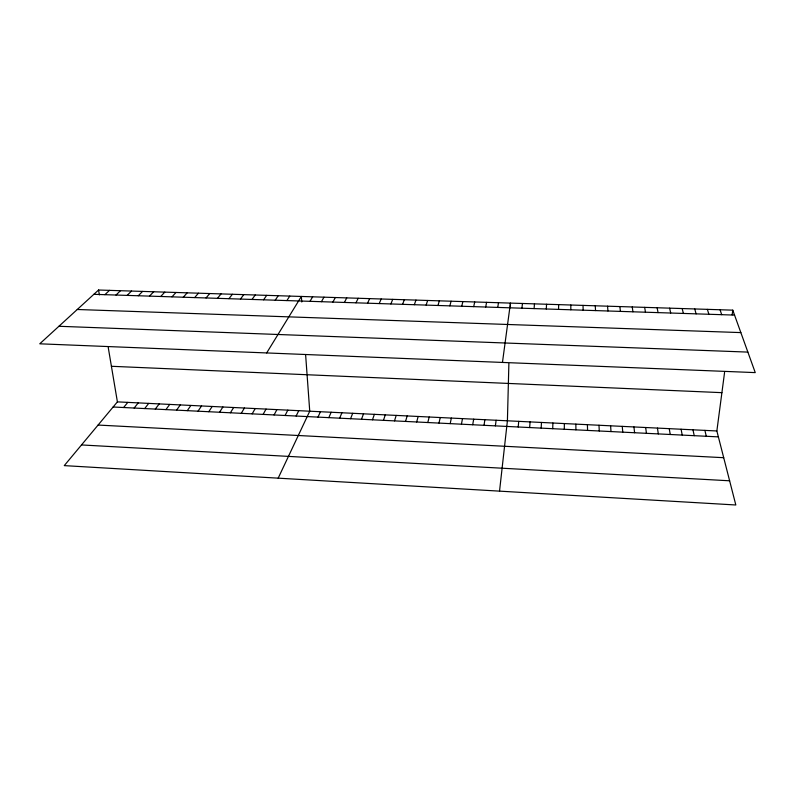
<?xml version="1.0" encoding="UTF-8"?>
<svg xmlns="http://www.w3.org/2000/svg" width="795" height="795" viewBox="0 0 795 795"><rect width="100%" height="100%" fill="white"/><g stroke="black" fill="none" stroke-linecap="round" stroke-linejoin="round"><path stroke-width="1.19" d="M564.301 429.27L564.361 423.566M508.88 363.633L507.409 420.803L499.538 491.131M510.33 307.645L510.45 303.094L502.46 362.431M558.547 309.394L558.666 304.624M552.724 428.694L552.893 423.01M541.176 428.127L541.465 422.453M546.294 308.997L546.553 304.247M529.669 427.561L530.076 421.897M534.091 308.599L534.479 303.859M518.211 426.995L518.728 421.35M521.937 308.202L522.444 303.481M495.384 425.862L496.12 420.257M108.239 347.455L117.402 401.873L64.266 465.622L735.822 504.984L716.861 430.97L724.583 372.348M732.155 314.83L732.771 310.159L98.56 290.016L39.75 343.808L755.25 372.607L732.771 310.159M484.026 425.305L484.88 419.71M497.74 307.417L498.495 302.716M472.707 424.749L473.671 419.164M485.695 307.029L486.58 302.339M461.428 424.192L462.501 418.617M450.179 423.636L451.361 418.081M473.701 306.641L474.714 301.961M438.969 423.079L440.261 417.544M461.746 306.254L462.879 301.583M427.79 422.533L429.191 417.007M449.841 305.866L451.093 301.216M416.659 421.986L418.16 416.471M405.549 421.43L407.159 415.934M437.966 305.479L439.337 300.838M394.489 420.883L396.198 415.407M426.13 305.101L427.63 300.47M383.458 420.346L385.277 414.871M414.344 304.714L415.954 300.093M372.458 419.8L374.385 414.344M361.496 419.263L363.524 413.817M402.588 304.336L404.317 299.725M350.565 418.717L352.702 413.291M390.882 303.958L392.73 299.357M339.674 418.18L341.91 412.764M379.205 303.571L381.173 298.99M328.822 417.643L331.147 412.247M318 417.117L320.425 411.731M367.568 303.193L369.655 298.622M278.18 478.163L309.742 411.204L305.668 355.435M355.981 302.825L358.177 298.264M296.128 416.033L298.761 410.677M344.424 302.448L346.739 297.896M285.087 415.487L287.82 410.141M274.076 414.95L276.908 409.614M332.906 302.07L335.331 297.539M263.105 414.404L266.037 409.087M321.428 301.703L323.972 297.171M252.164 413.867L255.205 408.56M309.99 301.335L312.644 296.813M241.263 413.33L244.403 408.034M266.673 352.94L301.355 296.455L301.762 301.991M230.391 412.794L233.631 407.517M219.559 412.257L222.898 406.99M286.886 300.58L289.768 296.088M208.767 411.721L212.195 406.474M275.219 300.202L278.21 295.72M198.005 411.194L201.533 405.957M263.592 299.824L266.693 295.352M187.272 410.667L190.899 405.44M176.579 410.141L180.296 404.923M252.005 299.447L255.225 294.995M165.917 409.614L169.733 404.407M240.458 299.079L243.787 294.627M155.293 409.087L159.199 403.9M228.95 298.701L232.388 294.269M144.7 408.56L148.695 403.393M134.136 408.044L138.231 402.886M217.482 298.334L221.03 293.902M123.613 407.527L127.796 402.379M206.054 297.956L209.711 293.544M194.656 297.588L198.422 293.186M183.307 297.221L187.183 292.828M171.988 296.853L175.973 292.471M160.719 296.485L164.804 292.123M149.48 296.128L153.673 291.765M138.28 295.76L142.573 291.417M127.121 295.402L131.513 291.059M115.99 295.034L120.492 290.712M104.9 294.677L109.511 290.364M93.85 294.319L734.55 315.098M77.264 309.493L740.851 332.598M58.91 326.278L747.866 352.096M111.409 366.286L721.91 392.66M117.402 401.873L716.861 430.97M113.119 407L718.372 436.872M98.073 425.057L723.708 457.701M81.497 444.942L729.631 480.796M720.051 309.752L721.691 314.681M707.381 309.354L708.872 314.264M694.75 308.947L696.102 313.856M682.16 308.549L683.382 313.439M704.897 430.383L706.288 436.276M669.619 308.152L670.692 313.031M692.972 429.807L694.234 435.68M681.086 429.23L682.229 435.084M657.117 307.754L658.061 312.624M669.241 428.654L670.255 434.497M98.56 290.016L99.375 294.866M644.666 307.357L645.47 312.206M657.435 428.088L658.33 433.911M632.254 306.959L632.919 311.799M645.669 427.511L646.434 433.325M633.943 426.945L634.589 432.738M619.881 306.572L620.418 311.401M622.246 426.378L622.773 432.152M607.549 306.184L607.956 310.994M610.6 425.812L611.007 431.576M595.266 305.787L595.534 310.587M598.983 425.246L599.271 430.989M587.406 424.679L587.575 430.413M583.023 305.399L583.162 310.189M575.858 424.123L575.918 429.837M570.83 305.012L570.83 309.792"/></g></svg>
